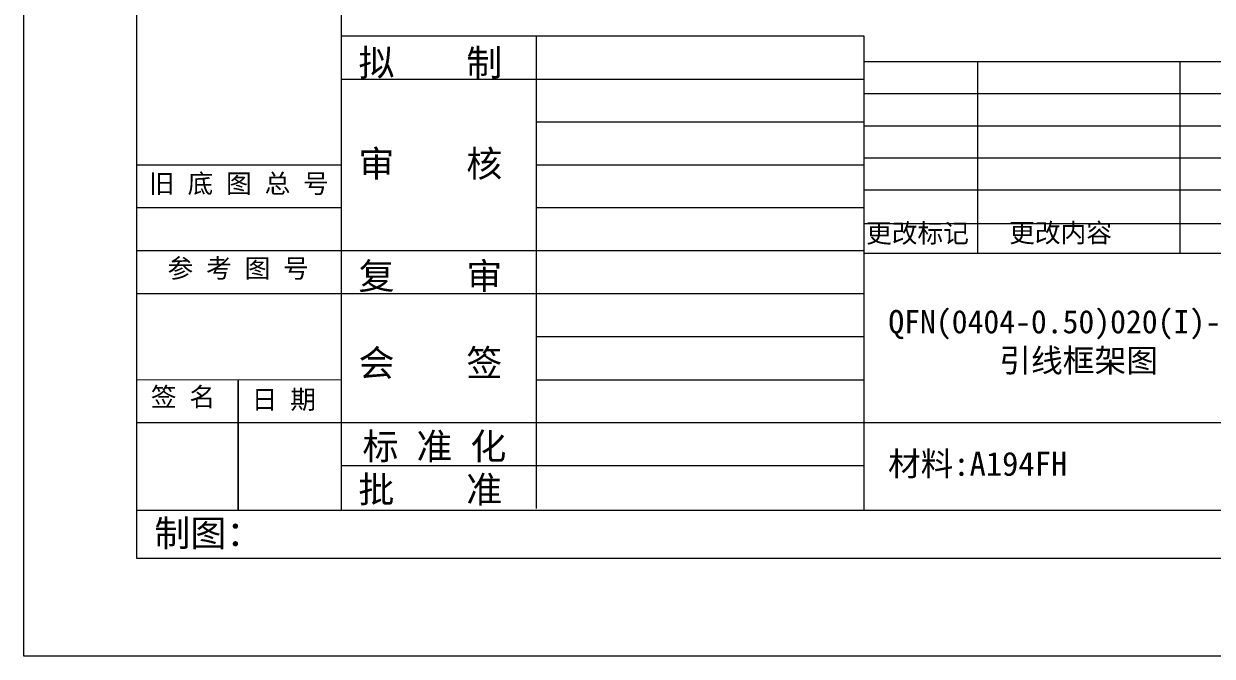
# Model space of a CAD drawing. Header units: millimetres. Extents: x 2103 to 2391, y 501 to 745.
# Drawn here: x 2102.6 to 2214.9, y 501.1 to 560.8 of the extents above; entities that cross this region are included whole.
import ezdxf

# ---------------------------------------------------------------- set-up
doc = ezdxf.new("R2010")
doc.units = ezdxf.units.MM
doc.layers.add('TEMPLATE', color=7, linetype='Continuous')
doc.styles.add('宋体', font='')
doc.styles.get('宋体').set_extended_font_data('宋体')

msp = doc.modelspace()

# ---------------------------------------------------------------- linework, layer by layer
at = {"layer": 'TEMPLATE', "color": 0, "lineweight": 0}
for p, q in [((2181.98016, 559.64514), (2132.61609, 559.64514)), ((2150.99024, 559.64514), (2150.99024, 515.0518)), ((2181.98016, 514.86764), (2181.98016, 559.64514)), ((2181.98016, 557.25453), (2235.03217, 557.25453)), ((2192.70667, 557.25453), (2192.70667, 539.17462)), ((2211.80672, 557.25453), (2211.80672, 539.17462)), ((2132.61609, 555.59191), (2181.98016, 555.59191)), ((2181.98016, 554.22722), (2235.03217, 554.22722)), ((2181.98016, 551.53868), (2150.99024, 551.53868)), ((2181.98016, 551.19991), (2235.03217, 551.19991)), ((2181.98016, 548.1726), (2235.03217, 548.1726)), ((2132.61609, 547.48545), (2113.26023, 547.48545)), ((2181.98016, 547.48545), (2150.99024, 547.48545)), ((2181.98016, 545.14529), (2235.03217, 545.14529)), ((2132.61609, 543.43222), (2113.26023, 543.43222)), ((2181.98016, 543.43222), (2150.99024, 543.43222)), ((2181.98016, 541.97382), (2235.03217, 541.97382)), ((2181.98016, 539.37899), (2113.26023, 539.37899)), ((2181.98016, 539.17462), (2269.83175, 539.17462)), ((2181.98016, 535.32576), (2113.26023, 535.32576)), ((2181.98016, 531.27253), (2150.99024, 531.27253)), ((2113.26023, 527.22751), (2132.61609, 527.2193)), ((2122.83318, 527.22751), (2122.83318, 514.95113)), ((2122.83318, 514.95113), (2122.83318, 527.10715)), ((2150.99024, 527.2115), (2181.98016, 527.19834)), ((2225.17082, 523.15826), (2113.26023, 523.15826)), ((2132.61609, 519.10503), (2181.98016, 519.10503)), ((2132.60339, 514.85462), (2113.31533, 514.85462))]:
    msp.add_line(p, q, dxfattribs=at)
at = {"layer": 'TEMPLATE', "lineweight": 5}
msp.add_lwpolyline([(2102.58575, 744.98765), (2360.03062, 744.98765), (2360.03062, 501.11025), (2102.58575, 501.11025)], close=True, dxfattribs=at)
at = {"layer": 'TEMPLATE', "color": 0, "lineweight": 0}
for points in [[(2113.26023, 735.24348), (2275.22395, 735.24348), (2275.22395, 510.33522), (2113.26023, 510.33522)], [(2132.61609, 730.6837), (2269.83175, 730.6837), (2269.83175, 514.86764), (2132.61609, 514.86764)]]:
    msp.add_lwpolyline(points, close=True, dxfattribs=at)

# ---------------------------------------------------------------- texts
at = {"layer": 'TEMPLATE', "color": 0, "lineweight": 0, "style": '宋体'}
for s, insert, char_height, width, attachment_point in [('拟    制', (2134.20987, 555.63597), 2.493628, 18.6424556, 7), ('审    核', (2134.20987, 546.09398), 2.493628, 18.6424556, 7), ('旧 底 图 总 号', (2114.41575, 546.63107), 1.781163, 51.8130347, 1), ('更改标记', (2182.16879, 541.94155), 1.781163, 29.7731617, 1), ('更改内容', (2195.6877, 541.97382), 1.781163, 11.0226914, 1), ('参 考 图 号', (2116.16718, 538.62781), 1.781163, 44.9819629, 1), ('复    审', (2134.20987, 535.48687), 2.493628, 18.6424556, 7), ('QFN(0404-0.50)020(I)-0013           \\P       引线框架图', (2184.27466, 533.79691), 2.2, 37.1504438, 1), ('会    签', (2134.20987, 527.28696), 2.493628, 18.6424556, 7), ('{\\fsimsun|b0|i0|c134|p2; 签 名}', (2113.38346, 526.48385), 1.7811626, 19.0838847, 1), ('{\\fsimsun|b0|i0|c0|p2; \\fsimsun|b0|i0|c134|p2;日 期}', (2122.90503, 526.24313), 1.7811626, 19.0838847, 1), ('标 准 化', (2134.58636, 519.40559), 2.493628, 18.6424556, 7), ('材料:A194FH', (2184.24194, 520.40843), 2.260728, 52.6965533, 1), ('批    准', (2134.19749, 515.33859), 2.493628, 18.6424556, 7), ('制图：', (2114.92724, 511.21371), 2.493628, 18.6424556, 7)]:
    msp.add_mtext(s, dxfattribs=dict(at, insert=insert, char_height=char_height, width=width, attachment_point=attachment_point))

doc.saveas('drawing.dxf')
